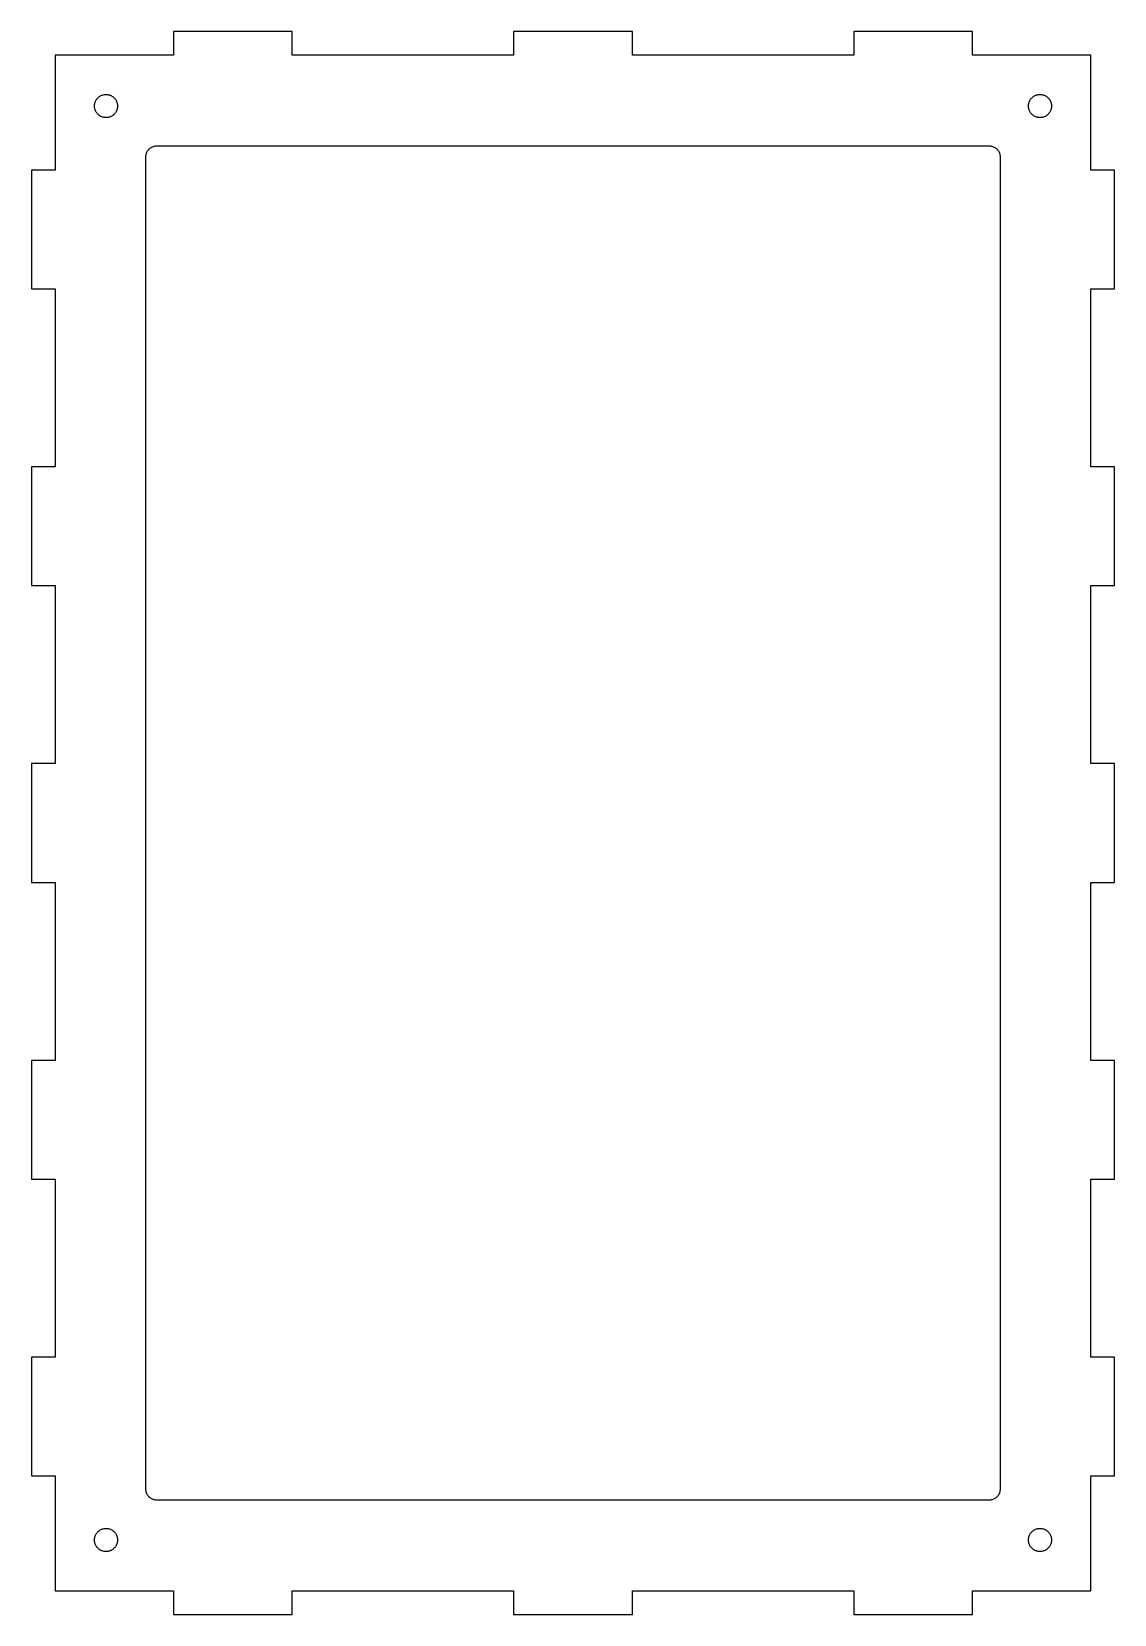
# Model space of a CAD drawing. Header units: metres. Extents: x -68 to 68, y -100 to 100.
import ezdxf

# ---------------------------------------------------------------- set-up
doc = ezdxf.new("R2010")
doc.units = ezdxf.units.M

msp = doc.modelspace()

# ---------------------------------------------------------------- linework, layer by layer
for p, q in [((-35.49, 100), (-50.49, 100)), ((-50.49, 100), (-50.49, 97.0173)), ((-35.49, 97.0173), (-35.49, 100)), ((7.5, 100), (-7.5, 100)), ((-7.5, 100), (-7.5, 97.0173)), ((7.5, 97.0173), (7.5, 100)), ((50.49, 100), (35.49, 100)), ((35.49, 100), (35.49, 97.0173)), ((50.49, 97.0173), (50.49, 100)), ((-50.49, 97.0173), (-65.43, 97.0173)), ((-65.43, 97.0173), (-65.43, 82.5)), ((-7.5, 97.0173), (-35.49, 97.0173)), ((35.49, 97.0173), (7.5, 97.0173)), ((65.41, 97.0173), (50.49, 97.0173)), ((65.44, 97), (65.41, 97.0173)), ((65.44, 82.5), (65.44, 97)), ((-59.4712, 91.9885), (-59.3732, 92.0166)), ((-59.3732, 92.0166), (-59.2735, 92.0378)), ((-59.2735, 92.0378), (-59.1726, 92.052)), ((-59.1726, 92.052), (-59.071, 92.0591)), ((-59.071, 92.0591), (-58.969, 92.0591)), ((-58.969, 92.0591), (-58.8674, 92.052)), ((-58.8674, 92.052), (-58.7665, 92.0378)), ((-58.7665, 92.0378), (-58.6668, 92.0166)), ((-58.6668, 92.0166), (-58.5688, 91.9885)), ((58.5688, 91.9885), (58.6668, 92.0166)), ((58.6668, 92.0166), (58.7665, 92.0378)), ((58.7665, 92.0378), (58.8674, 92.052)), ((58.8674, 92.052), (58.969, 92.0591)), ((58.969, 92.0591), (59.071, 92.0591)), ((59.071, 92.0591), (59.1726, 92.052)), ((59.1726, 92.052), (59.2735, 92.0378)), ((59.2735, 92.0378), (59.3732, 92.0166)), ((59.3732, 92.0166), (59.4712, 91.9885)), ((-60.48, 90.6), (-60.4764, 90.7018)), ((-60.4764, 90.4982), (-60.48, 90.6)), ((-60.4764, 90.7018), (-60.4658, 90.8032)), ((-60.4658, 90.3968), (-60.4764, 90.4982)), ((-60.4658, 90.8032), (-60.4481, 90.9036)), ((-60.4481, 90.2964), (-60.4658, 90.3968)), ((-60.4481, 90.9036), (-60.4234, 91.0024)), ((-60.4234, 90.1976), (-60.4481, 90.2964)), ((-60.4234, 91.0024), (-60.392, 91.0993)), ((-60.392, 90.1006), (-60.4234, 90.1976)), ((-60.392, 91.0993), (-60.3538, 91.1938)), ((-60.3538, 90.0062), (-60.392, 90.1006)), ((-60.3538, 91.1938), (-60.3091, 91.2854)), ((-60.3091, 89.9146), (-60.3538, 90.0062)), ((-60.3091, 91.2854), (-60.2582, 91.3737)), ((-60.2582, 91.3737), (-60.2012, 91.4582)), ((-60.2012, 91.4582), (-60.1384, 91.5385)), ((-60.1384, 91.5385), (-60.0702, 91.6142)), ((-60.0702, 91.6142), (-59.9969, 91.685)), ((-59.9969, 91.685), (-59.9189, 91.7505)), ((-59.9189, 91.7505), (-59.8364, 91.8104)), ((-59.8364, 91.8104), (-59.75, 91.8644)), ((-59.75, 91.8644), (-59.66, 91.9122)), ((-59.66, 91.9122), (-59.5669, 91.9537)), ((-59.5669, 91.9537), (-59.4712, 91.9885)), ((-58.5688, 91.9885), (-58.4731, 91.9537)), ((-58.4731, 91.9537), (-58.38, 91.9122)), ((-58.38, 91.9122), (-58.29, 91.8644)), ((-58.29, 91.8644), (-58.2036, 91.8104)), ((-58.2036, 91.8104), (-58.1211, 91.7505)), ((-58.1211, 91.7505), (-58.0431, 91.685)), ((-58.0431, 91.685), (-57.9698, 91.6142)), ((-57.9698, 91.6142), (-57.9016, 91.5385)), ((-57.9016, 91.5385), (-57.8388, 91.4582)), ((-57.8388, 91.4582), (-57.7818, 91.3737)), ((-57.7818, 91.3737), (-57.7309, 91.2854)), ((-57.7309, 91.2854), (-57.6862, 91.1938)), ((-57.6862, 90.0062), (-57.7309, 89.9146)), ((-57.6862, 91.1938), (-57.648, 91.0993)), ((-57.648, 90.1006), (-57.6862, 90.0062)), ((-57.648, 91.0993), (-57.6166, 91.0024)), ((-57.6166, 90.1976), (-57.648, 90.1006)), ((-57.6166, 91.0024), (-57.5919, 90.9036)), ((-57.5919, 90.2964), (-57.6166, 90.1976)), ((-57.5919, 90.9036), (-57.5742, 90.8032)), ((-57.5742, 90.3968), (-57.5919, 90.2964)), ((-57.5742, 90.8032), (-57.5636, 90.7018)), ((-57.5636, 90.4982), (-57.5742, 90.3968)), ((-57.5636, 90.7018), (-57.56, 90.6)), ((-57.56, 90.6), (-57.5636, 90.4982)), ((57.56, 90.6), (57.5636, 90.7018)), ((57.5636, 90.4982), (57.56, 90.6)), ((57.5636, 90.7018), (57.5742, 90.8032)), ((57.5742, 90.3968), (57.5636, 90.4982)), ((57.5742, 90.8032), (57.5919, 90.9036)), ((57.5919, 90.2964), (57.5742, 90.3968)), ((57.5919, 90.9036), (57.6166, 91.0024)), ((57.6166, 90.1976), (57.5919, 90.2964)), ((57.6166, 91.0024), (57.648, 91.0993)), ((57.648, 90.1006), (57.6166, 90.1976)), ((57.648, 91.0993), (57.6862, 91.1938)), ((57.6862, 90.0062), (57.648, 90.1006)), ((57.6862, 91.1938), (57.7309, 91.2854)), ((57.7309, 89.9146), (57.6862, 90.0062)), ((57.7309, 91.2854), (57.7818, 91.3737)), ((57.7818, 91.3737), (57.8388, 91.4582)), ((57.8388, 91.4582), (57.9016, 91.5385)), ((57.9016, 91.5385), (57.9698, 91.6142)), ((57.9698, 91.6142), (58.0431, 91.685)), ((58.0431, 91.685), (58.1211, 91.7505)), ((58.1211, 91.7505), (58.2036, 91.8104)), ((58.2036, 91.8104), (58.29, 91.8644)), ((58.29, 91.8644), (58.38, 91.9122)), ((58.38, 91.9122), (58.4731, 91.9537)), ((58.4731, 91.9537), (58.5688, 91.9885)), ((59.4712, 91.9885), (59.5669, 91.9537)), ((59.5669, 91.9537), (59.66, 91.9122)), ((59.66, 91.9122), (59.75, 91.8644)), ((59.75, 91.8644), (59.8364, 91.8104)), ((59.8364, 91.8104), (59.9189, 91.7505)), ((59.9189, 91.7505), (59.9969, 91.685)), ((59.9969, 91.685), (60.0702, 91.6142)), ((60.0702, 91.6142), (60.1384, 91.5385)), ((60.1384, 91.5385), (60.2012, 91.4582)), ((60.2012, 91.4582), (60.2582, 91.3737)), ((60.2582, 91.3737), (60.3091, 91.2854)), ((60.3091, 91.2854), (60.3538, 91.1938)), ((60.3538, 90.0062), (60.3091, 89.9146)), ((60.3538, 91.1938), (60.392, 91.0993)), ((60.392, 90.1006), (60.3538, 90.0062)), ((60.392, 91.0993), (60.4234, 91.0024)), ((60.4234, 90.1976), (60.392, 90.1006)), ((60.4234, 91.0024), (60.4481, 90.9036)), ((60.4481, 90.2964), (60.4234, 90.1976)), ((60.4481, 90.9036), (60.4658, 90.8032)), ((60.4658, 90.3968), (60.4481, 90.2964)), ((60.4658, 90.8032), (60.4764, 90.7018)), ((60.4764, 90.4982), (60.4658, 90.3968)), ((60.4764, 90.7018), (60.48, 90.6)), ((60.48, 90.6), (60.4764, 90.4982)), ((-60.2582, 89.8263), (-60.3091, 89.9146)), ((-60.2012, 89.7418), (-60.2582, 89.8263)), ((-60.1384, 89.6615), (-60.2012, 89.7418)), ((-60.0702, 89.5858), (-60.1384, 89.6615)), ((-59.9969, 89.515), (-60.0702, 89.5858)), ((-59.9189, 89.4495), (-59.9969, 89.515)), ((-59.8364, 89.3896), (-59.9189, 89.4495)), ((-59.75, 89.3356), (-59.8364, 89.3896)), ((-59.66, 89.2878), (-59.75, 89.3356)), ((-59.5669, 89.2463), (-59.66, 89.2878)), ((-59.4712, 89.2115), (-59.5669, 89.2463)), ((-59.3732, 89.1834), (-59.4712, 89.2115)), ((-59.2735, 89.1622), (-59.3732, 89.1834)), ((-59.1726, 89.148), (-59.2735, 89.1622)), ((-59.071, 89.1409), (-59.1726, 89.148)), ((-58.969, 89.1409), (-59.071, 89.1409)), ((-58.8674, 89.148), (-58.969, 89.1409)), ((-58.7665, 89.1622), (-58.8674, 89.148)), ((-58.6668, 89.1834), (-58.7665, 89.1622)), ((-58.5688, 89.2115), (-58.6668, 89.1834)), ((-58.4731, 89.2463), (-58.5688, 89.2115)), ((-58.38, 89.2878), (-58.4731, 89.2463)), ((-58.29, 89.3356), (-58.38, 89.2878)), ((-58.2036, 89.3896), (-58.29, 89.3356)), ((-58.1211, 89.4495), (-58.2036, 89.3896)), ((-58.0431, 89.515), (-58.1211, 89.4495)), ((-57.9698, 89.5858), (-58.0431, 89.515)), ((-57.9016, 89.6615), (-57.9698, 89.5858)), ((-57.8388, 89.7418), (-57.9016, 89.6615)), ((-57.7818, 89.8263), (-57.8388, 89.7418)), ((-57.7309, 89.9146), (-57.7818, 89.8263)), ((57.7818, 89.8263), (57.7309, 89.9146)), ((57.8388, 89.7418), (57.7818, 89.8263)), ((57.9016, 89.6615), (57.8388, 89.7418)), ((57.9698, 89.5858), (57.9016, 89.6615)), ((58.0431, 89.515), (57.9698, 89.5858)), ((58.1211, 89.4495), (58.0431, 89.515)), ((58.2036, 89.3896), (58.1211, 89.4495)), ((58.29, 89.3356), (58.2036, 89.3896)), ((58.38, 89.2878), (58.29, 89.3356)), ((58.4731, 89.2463), (58.38, 89.2878)), ((58.5688, 89.2115), (58.4731, 89.2463)), ((58.6668, 89.1834), (58.5688, 89.2115)), ((58.7665, 89.1622), (58.6668, 89.1834)), ((58.8674, 89.148), (58.7665, 89.1622)), ((58.969, 89.1409), (58.8674, 89.148)), ((59.071, 89.1409), (58.969, 89.1409)), ((59.1726, 89.148), (59.071, 89.1409)), ((59.2735, 89.1622), (59.1726, 89.148)), ((59.3732, 89.1834), (59.2735, 89.1622)), ((59.4712, 89.2115), (59.3732, 89.1834)), ((59.5669, 89.2463), (59.4712, 89.2115)), ((59.66, 89.2878), (59.5669, 89.2463)), ((59.75, 89.3356), (59.66, 89.2878)), ((59.8364, 89.3896), (59.75, 89.3356)), ((59.9189, 89.4495), (59.8364, 89.3896)), ((59.9969, 89.515), (59.9189, 89.4495)), ((60.0702, 89.5858), (59.9969, 89.515)), ((60.1384, 89.6615), (60.0702, 89.5858)), ((60.2012, 89.7418), (60.1384, 89.6615)), ((60.2582, 89.8263), (60.2012, 89.7418)), ((60.3091, 89.9146), (60.2582, 89.8263)), ((-53.98, 84.2), (-53.9767, 84.2949)), ((-53.98, -84.2), (-53.98, 84.2)), ((-53.9767, 84.2949), (-53.9668, 84.3893)), ((-53.9668, 84.3893), (-53.9503, 84.4828)), ((-53.9503, 84.4828), (-53.9273, 84.5749)), ((-53.9273, 84.5749), (-53.898, 84.6651)), ((-53.898, 84.6651), (-53.8624, 84.7532)), ((-53.8624, 84.7532), (-53.8208, 84.8385)), ((-53.8208, 84.8385), (-53.7733, 84.9207)), ((-53.7733, 84.9207), (-53.7203, 84.9994)), ((-53.7203, 84.9994), (-53.6618, 85.0742)), ((-53.6618, 85.0742), (-53.5983, 85.1447)), ((-53.5983, 85.1447), (-53.53, 85.2107)), ((-53.53, 85.2107), (-53.4573, 85.2717)), ((-53.4573, 85.2717), (-53.3805, 85.3275)), ((-53.3805, 85.3275), (-53.3, 85.3778)), ((-53.3, 85.3778), (-53.2162, 85.4224)), ((-53.2162, 85.4224), (-53.1295, 85.461)), ((-53.1295, 85.461), (-53.0403, 85.4934)), ((-53.0403, 85.4934), (-52.949, 85.5196)), ((-52.949, 85.5196), (-52.8562, 85.5393)), ((-52.8562, 85.5393), (-52.7622, 85.5525)), ((-52.7622, 85.5525), (-52.6675, 85.5592)), ((-52.6675, 85.5592), (52.6675, 85.5592)), ((52.6675, 85.5592), (52.7622, 85.5525)), ((52.7622, 85.5525), (52.8562, 85.5393)), ((52.8562, 85.5393), (52.949, 85.5196)), ((52.949, 85.5196), (53.0403, 85.4934)), ((53.0403, 85.4934), (53.1295, 85.461)), ((53.1295, 85.461), (53.2162, 85.4224)), ((53.2162, 85.4224), (53.3, 85.3778)), ((53.3, 85.3778), (53.3805, 85.3275)), ((53.3805, 85.3275), (53.4573, 85.2717)), ((53.4573, 85.2717), (53.53, 85.2107)), ((53.53, 85.2107), (53.5983, 85.1447)), ((53.5983, 85.1447), (53.6618, 85.0742)), ((53.6618, 85.0742), (53.7203, 84.9994)), ((53.7203, 84.9994), (53.7733, 84.9207)), ((53.7733, 84.9207), (53.8208, 84.8385)), ((53.8208, 84.8385), (53.8624, 84.7532)), ((53.8624, 84.7532), (53.898, 84.6651)), ((53.898, 84.6651), (53.9273, 84.5749)), ((53.9273, 84.5749), (53.9503, 84.4828)), ((53.9503, 84.4828), (53.9668, 84.3893)), ((53.9668, 84.3893), (53.9767, 84.2949)), ((53.9767, 84.2949), (53.98, 84.2)), ((53.98, 84.2), (53.98, -84.2)), ((-65.43, 82.5), (-68.42, 82.5)), ((-68.42, 82.5), (-68.42, 67.5)), ((68.42, 82.5), (65.44, 82.5)), ((68.42, 67.5), (68.42, 82.5)), ((-68.42, 67.5), (-65.43, 67.5)), ((-65.43, 67.5), (-65.43, 45)), ((65.44, 45), (65.44, 67.5)), ((65.44, 67.5), (68.42, 67.5)), ((-65.43, 45), (-68.42, 45)), ((-68.42, 45), (-68.42, 30)), ((68.42, 45), (65.44, 45)), ((68.42, 30), (68.42, 45)), ((-68.42, 30), (-65.43, 30)), ((-65.43, 30), (-65.43, 7.5)), ((65.44, 7.5), (65.44, 30)), ((65.44, 30), (68.42, 30)), ((-65.43, 7.5), (-68.42, 7.5)), ((-68.42, 7.5), (-68.42, -7.5)), ((68.42, 7.5), (65.44, 7.5)), ((68.42, -7.5), (68.42, 7.5)), ((-68.42, -7.5), (-65.43, -7.5)), ((-65.43, -7.5), (-65.43, -30)), ((65.44, -30), (65.44, -7.5)), ((65.44, -7.5), (68.42, -7.5)), ((-65.43, -30), (-68.42, -30)), ((-68.42, -30), (-68.42, -45)), ((68.42, -30), (65.44, -30)), ((68.42, -45), (68.42, -30)), ((-68.42, -45), (-65.43, -45)), ((-65.43, -45), (-65.43, -67.5)), ((65.44, -67.5), (65.44, -45)), ((65.44, -45), (68.42, -45)), ((-65.43, -67.5), (-68.42, -67.5)), ((-68.42, -67.5), (-68.42, -82.5)), ((68.42, -67.5), (65.44, -67.5)), ((68.42, -82.5), (68.42, -67.5)), ((-68.42, -82.5), (-65.43, -82.5)), ((-65.43, -82.5), (-65.43, -97.0173)), ((65.44, -97), (65.44, -82.5)), ((65.44, -82.5), (68.42, -82.5)), ((-53.9767, -84.2949), (-53.98, -84.2)), ((-53.9668, -84.3893), (-53.9767, -84.2949)), ((-53.9503, -84.4828), (-53.9668, -84.3893)), ((-53.9273, -84.5749), (-53.9503, -84.4828)), ((-53.898, -84.6651), (-53.9273, -84.5749)), ((-53.8624, -84.7532), (-53.898, -84.6651)), ((-53.8208, -84.8385), (-53.8624, -84.7532)), ((-53.7733, -84.9207), (-53.8208, -84.8385)), ((-53.7203, -84.9994), (-53.7733, -84.9207)), ((-53.6618, -85.0742), (-53.7203, -84.9994)), ((-53.5983, -85.1447), (-53.6618, -85.0742)), ((-53.53, -85.2107), (-53.5983, -85.1447)), ((-53.4573, -85.2717), (-53.53, -85.2107)), ((-53.3805, -85.3275), (-53.4573, -85.2717)), ((-53.3, -85.3778), (-53.3805, -85.3275)), ((-53.2162, -85.4224), (-53.3, -85.3778)), ((-53.1295, -85.461), (-53.2162, -85.4224)), ((-53.0403, -85.4934), (-53.1295, -85.461)), ((-52.949, -85.5196), (-53.0403, -85.4934)), ((-52.8562, -85.5393), (-52.949, -85.5196)), ((-52.7622, -85.5525), (-52.8562, -85.5393)), ((-52.6675, -85.5592), (-52.7622, -85.5525)), ((52.6675, -85.5592), (-52.6675, -85.5592)), ((52.7622, -85.5525), (52.6675, -85.5592)), ((52.8562, -85.5393), (52.7622, -85.5525)), ((52.949, -85.5196), (52.8562, -85.5393)), ((53.0403, -85.4934), (52.949, -85.5196)), ((53.1295, -85.461), (53.0403, -85.4934)), ((53.2162, -85.4224), (53.1295, -85.461)), ((53.3, -85.3778), (53.2162, -85.4224)), ((53.3805, -85.3275), (53.3, -85.3778)), ((53.4573, -85.2717), (53.3805, -85.3275)), ((53.53, -85.2107), (53.4573, -85.2717)), ((53.5983, -85.1447), (53.53, -85.2107)), ((53.6618, -85.0742), (53.5983, -85.1447)), ((53.7203, -84.9994), (53.6618, -85.0742)), ((53.7733, -84.9207), (53.7203, -84.9994)), ((53.8208, -84.8385), (53.7733, -84.9207)), ((53.8624, -84.7532), (53.8208, -84.8385)), ((53.898, -84.6651), (53.8624, -84.7532)), ((53.9273, -84.5749), (53.898, -84.6651)), ((53.9503, -84.4828), (53.9273, -84.5749)), ((53.9668, -84.3893), (53.9503, -84.4828)), ((53.9767, -84.2949), (53.9668, -84.3893)), ((53.98, -84.2), (53.9767, -84.2949)), ((-60.3538, -90.0062), (-60.3091, -89.9146)), ((-60.3091, -89.9146), (-60.2582, -89.8263)), ((-60.2582, -89.8263), (-60.2012, -89.7418)), ((-60.2012, -89.7418), (-60.1384, -89.6615)), ((-60.1384, -89.6615), (-60.0702, -89.5858)), ((-60.0702, -89.5858), (-59.9969, -89.515)), ((-59.9969, -89.515), (-59.9189, -89.4495)), ((-59.9189, -89.4495), (-59.8364, -89.3896)), ((-59.8364, -89.3896), (-59.75, -89.3356)), ((-59.75, -89.3356), (-59.66, -89.2878)), ((-59.66, -89.2878), (-59.5669, -89.2463)), ((-59.5669, -89.2463), (-59.4712, -89.2115)), ((-59.4712, -89.2115), (-59.3732, -89.1834)), ((-59.3732, -89.1834), (-59.2735, -89.1622)), ((-59.2735, -89.1622), (-59.1726, -89.148)), ((-59.1726, -89.148), (-59.071, -89.1409)), ((-59.071, -89.1409), (-58.969, -89.1409)), ((-58.969, -89.1409), (-58.8674, -89.148)), ((-58.8674, -89.148), (-58.7665, -89.1622)), ((-58.7665, -89.1622), (-58.6668, -89.1834)), ((-58.6668, -89.1834), (-58.5688, -89.2115)), ((-58.5688, -89.2115), (-58.4731, -89.2463)), ((-58.4731, -89.2463), (-58.38, -89.2878)), ((-58.38, -89.2878), (-58.29, -89.3356)), ((-58.29, -89.3356), (-58.2036, -89.3896)), ((-58.2036, -89.3896), (-58.1211, -89.4495)), ((-58.1211, -89.4495), (-58.0431, -89.515)), ((-58.0431, -89.515), (-57.9698, -89.5858)), ((-57.9698, -89.5858), (-57.9016, -89.6615)), ((-57.9016, -89.6615), (-57.8388, -89.7418)), ((-57.8388, -89.7418), (-57.7818, -89.8263)), ((-57.7818, -89.8263), (-57.7309, -89.9146)), ((-57.7309, -89.9146), (-57.6862, -90.0062)), ((57.6862, -90.0062), (57.7309, -89.9146)), ((57.7309, -89.9146), (57.7818, -89.8263)), ((57.7818, -89.8263), (57.8388, -89.7418)), ((57.8388, -89.7418), (57.9016, -89.6615)), ((57.9016, -89.6615), (57.9698, -89.5858)), ((57.9698, -89.5858), (58.0431, -89.515)), ((58.0431, -89.515), (58.1211, -89.4495)), ((58.1211, -89.4495), (58.2036, -89.3896)), ((58.2036, -89.3896), (58.29, -89.3356)), ((58.29, -89.3356), (58.38, -89.2878)), ((58.38, -89.2878), (58.4731, -89.2463)), ((58.4731, -89.2463), (58.5688, -89.2115)), ((58.5688, -89.2115), (58.6668, -89.1834)), ((58.6668, -89.1834), (58.7665, -89.1622)), ((58.7665, -89.1622), (58.8674, -89.148)), ((58.8674, -89.148), (58.969, -89.1409)), ((58.969, -89.1409), (59.071, -89.1409)), ((59.071, -89.1409), (59.1726, -89.148)), ((59.1726, -89.148), (59.2735, -89.1622)), ((59.2735, -89.1622), (59.3732, -89.1834)), ((59.3732, -89.1834), (59.4712, -89.2115)), ((59.4712, -89.2115), (59.5669, -89.2463)), ((59.5669, -89.2463), (59.66, -89.2878)), ((59.66, -89.2878), (59.75, -89.3356)), ((59.75, -89.3356), (59.8364, -89.3896)), ((59.8364, -89.3896), (59.9189, -89.4495)), ((59.9189, -89.4495), (59.9969, -89.515)), ((59.9969, -89.515), (60.0702, -89.5858)), ((60.0702, -89.5858), (60.1384, -89.6615)), ((60.1384, -89.6615), (60.2012, -89.7418)), ((60.2012, -89.7418), (60.2582, -89.8263)), ((60.2582, -89.8263), (60.3091, -89.9146)), ((60.3091, -89.9146), (60.3538, -90.0062)), ((-60.48, -90.6), (-60.4764, -90.4982)), ((-60.4764, -90.7018), (-60.48, -90.6)), ((-60.4764, -90.4982), (-60.4658, -90.3968)), ((-60.4658, -90.8032), (-60.4764, -90.7018)), ((-60.4658, -90.3968), (-60.4481, -90.2964)), ((-60.4481, -90.9036), (-60.4658, -90.8032)), ((-60.4481, -90.2964), (-60.4234, -90.1976)), ((-60.4234, -91.0024), (-60.4481, -90.9036)), ((-60.4234, -90.1976), (-60.392, -90.1006)), ((-60.392, -91.0993), (-60.4234, -91.0024)), ((-60.392, -90.1006), (-60.3538, -90.0062)), ((-60.3538, -91.1938), (-60.392, -91.0993)), ((-60.3091, -91.2854), (-60.3538, -91.1938)), ((-60.2582, -91.3737), (-60.3091, -91.2854)), ((-60.2012, -91.4582), (-60.2582, -91.3737)), ((-60.1384, -91.5385), (-60.2012, -91.4582)), ((-60.0702, -91.6142), (-60.1384, -91.5385)), ((-59.9969, -91.685), (-60.0702, -91.6142)), ((-59.9189, -91.7505), (-59.9969, -91.685)), ((-59.8364, -91.8104), (-59.9189, -91.7505)), ((-59.75, -91.8644), (-59.8364, -91.8104)), ((-59.66, -91.9122), (-59.75, -91.8644)), ((-59.5669, -91.9537), (-59.66, -91.9122)), ((-59.4712, -91.9885), (-59.5669, -91.9537)), ((-59.3732, -92.0166), (-59.4712, -91.9885)), ((-58.5688, -91.9885), (-58.6668, -92.0166)), ((-58.4731, -91.9537), (-58.5688, -91.9885)), ((-58.38, -91.9122), (-58.4731, -91.9537)), ((-58.29, -91.8644), (-58.38, -91.9122)), ((-58.2036, -91.8104), (-58.29, -91.8644)), ((-58.1211, -91.7505), (-58.2036, -91.8104)), ((-58.0431, -91.685), (-58.1211, -91.7505)), ((-57.9698, -91.6142), (-58.0431, -91.685)), ((-57.9016, -91.5385), (-57.9698, -91.6142)), ((-57.8388, -91.4582), (-57.9016, -91.5385)), ((-57.7818, -91.3737), (-57.8388, -91.4582)), ((-57.7309, -91.2854), (-57.7818, -91.3737)), ((-57.6862, -91.1938), (-57.7309, -91.2854)), ((-57.6862, -90.0062), (-57.648, -90.1006)), ((-57.648, -91.0993), (-57.6862, -91.1938)), ((-57.648, -90.1006), (-57.6166, -90.1976)), ((-57.6166, -91.0024), (-57.648, -91.0993)), ((-57.6166, -90.1976), (-57.5919, -90.2964)), ((-57.5919, -90.9036), (-57.6166, -91.0024)), ((-57.5919, -90.2964), (-57.5742, -90.3968)), ((-57.5742, -90.8032), (-57.5919, -90.9036)), ((-57.5742, -90.3968), (-57.5636, -90.4982)), ((-57.5636, -90.7018), (-57.5742, -90.8032)), ((-57.5636, -90.4982), (-57.56, -90.6)), ((-57.56, -90.6), (-57.5636, -90.7018)), ((57.56, -90.6), (57.5636, -90.4982)), ((57.5636, -90.7018), (57.56, -90.6)), ((57.5636, -90.4982), (57.5742, -90.3968)), ((57.5742, -90.8032), (57.5636, -90.7018)), ((57.5742, -90.3968), (57.5919, -90.2964)), ((57.5919, -90.9036), (57.5742, -90.8032)), ((57.5919, -90.2964), (57.6166, -90.1976)), ((57.6166, -91.0024), (57.5919, -90.9036)), ((57.6166, -90.1976), (57.648, -90.1006)), ((57.648, -91.0993), (57.6166, -91.0024)), ((57.648, -90.1006), (57.6862, -90.0062)), ((57.6862, -91.1938), (57.648, -91.0993)), ((57.7309, -91.2854), (57.6862, -91.1938)), ((57.7818, -91.3737), (57.7309, -91.2854)), ((57.8388, -91.4582), (57.7818, -91.3737)), ((57.9016, -91.5385), (57.8388, -91.4582)), ((57.9698, -91.6142), (57.9016, -91.5385)), ((58.0431, -91.685), (57.9698, -91.6142)), ((58.1211, -91.7505), (58.0431, -91.685)), ((58.2036, -91.8104), (58.1211, -91.7505)), ((58.29, -91.8644), (58.2036, -91.8104)), ((58.38, -91.9122), (58.29, -91.8644)), ((58.4731, -91.9537), (58.38, -91.9122)), ((58.5688, -91.9885), (58.4731, -91.9537)), ((58.6668, -92.0166), (58.5688, -91.9885)), ((59.4712, -91.9885), (59.3732, -92.0166)), ((59.5669, -91.9537), (59.4712, -91.9885)), ((59.66, -91.9122), (59.5669, -91.9537)), ((59.75, -91.8644), (59.66, -91.9122)), ((59.8364, -91.8104), (59.75, -91.8644)), ((59.9189, -91.7505), (59.8364, -91.8104)), ((59.9969, -91.685), (59.9189, -91.7505)), ((60.0702, -91.6142), (59.9969, -91.685)), ((60.1384, -91.5385), (60.0702, -91.6142)), ((60.2012, -91.4582), (60.1384, -91.5385)), ((60.2582, -91.3737), (60.2012, -91.4582)), ((60.3091, -91.2854), (60.2582, -91.3737)), ((60.3538, -91.1938), (60.3091, -91.2854)), ((60.3538, -90.0062), (60.392, -90.1006)), ((60.392, -91.0993), (60.3538, -91.1938)), ((60.392, -90.1006), (60.4234, -90.1976)), ((60.4234, -91.0024), (60.392, -91.0993)), ((60.4234, -90.1976), (60.4481, -90.2964)), ((60.4481, -90.9036), (60.4234, -91.0024)), ((60.4481, -90.2964), (60.4658, -90.3968)), ((60.4658, -90.8032), (60.4481, -90.9036)), ((60.4658, -90.3968), (60.4764, -90.4982)), ((60.4764, -90.7018), (60.4658, -90.8032)), ((60.4764, -90.4982), (60.48, -90.6)), ((60.48, -90.6), (60.4764, -90.7018)), ((-59.2735, -92.0378), (-59.3732, -92.0166)), ((-59.1726, -92.052), (-59.2735, -92.0378)), ((-59.071, -92.0591), (-59.1726, -92.052)), ((-58.969, -92.0591), (-59.071, -92.0591)), ((-58.8674, -92.052), (-58.969, -92.0591)), ((-58.7665, -92.0378), (-58.8674, -92.052)), ((-58.6668, -92.0166), (-58.7665, -92.0378)), ((58.7665, -92.0378), (58.6668, -92.0166)), ((58.8674, -92.052), (58.7665, -92.0378)), ((58.969, -92.0591), (58.8674, -92.052)), ((59.071, -92.0591), (58.969, -92.0591)), ((59.1726, -92.052), (59.071, -92.0591)), ((59.2735, -92.0378), (59.1726, -92.052)), ((59.3732, -92.0166), (59.2735, -92.0378)), ((-65.43, -97.0173), (-50.49, -97.0173)), ((-50.49, -97.0173), (-50.49, -100)), ((-35.49, -100), (-35.49, -97.0173)), ((-35.49, -97.0173), (-7.5, -97.0173)), ((-7.5, -97.0173), (-7.5, -100)), ((7.5, -100), (7.5, -97.0173)), ((7.5, -97.0173), (35.49, -97.0173)), ((35.49, -97.0173), (35.49, -100)), ((50.49, -100), (50.49, -97.0173)), ((50.49, -97.0173), (65.41, -97.0173)), ((65.41, -97.0173), (65.44, -97)), ((-50.49, -100), (-35.49, -100)), ((-7.5, -100), (7.5, -100)), ((35.49, -100), (50.49, -100))]:
    msp.add_line(p, q)

doc.saveas('drawing.dxf')
